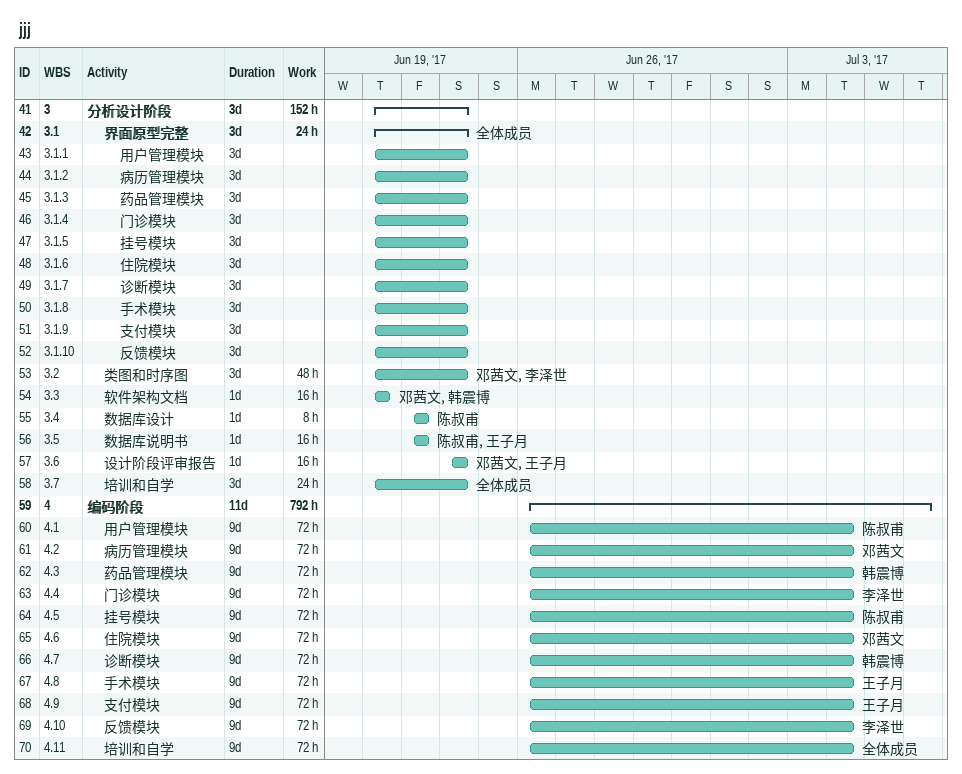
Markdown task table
jjj

| ID | WBS | Task | Duration | Start | Finish | Resources | Work (h) |
|---|---|---|---|---|---|---|---|
| 41 | 3 | **分析设计阶段** | 3d | 2017-06-22 | 2017-06-24 |  | 152 |
| 42 | 3.1 | **界面原型完整** | 3d | 2017-06-22 | 2017-06-24 | 全体成员 | 24 |
| 43 | 3.1.1 | 用户管理模块 | 3d | 2017-06-22 | 2017-06-24 |  |  |
| 44 | 3.1.2 | 病历管理模块 | 3d | 2017-06-22 | 2017-06-24 |  |  |
| 45 | 3.1.3 | 药品管理模块 | 3d | 2017-06-22 | 2017-06-24 |  |  |
| 46 | 3.1.4 | 门诊模块 | 3d | 2017-06-22 | 2017-06-24 |  |  |
| 47 | 3.1.5 | 挂号模块 | 3d | 2017-06-22 | 2017-06-24 |  |  |
| 48 | 3.1.6 | 住院模块 | 3d | 2017-06-22 | 2017-06-24 |  |  |
| 49 | 3.1.7 | 诊断模块 | 3d | 2017-06-22 | 2017-06-24 |  |  |
| 50 | 3.1.8 | 手术模块 | 3d | 2017-06-22 | 2017-06-24 |  |  |
| 51 | 3.1.9 | 支付模块 | 3d | 2017-06-22 | 2017-06-24 |  |  |
| 52 | 3.1.10 | 反馈模块 | 3d | 2017-06-22 | 2017-06-24 |  |  |
| 53 | 3.2 | 类图和时序图 | 3d | 2017-06-22 | 2017-06-24 | 邓茜文, 李泽世 | 48 |
| 54 | 3.3 | 软件架构文档 | 1d | 2017-06-22 | 2017-06-22 | 邓茜文, 韩震博 | 16 |
| 55 | 3.4 | 数据库设计 | 1d | 2017-06-23 | 2017-06-23 | 陈叔甫 | 8 |
| 56 | 3.5 | 数据库说明书 | 1d | 2017-06-23 | 2017-06-23 | 陈叔甫, 王子月 | 16 |
| 57 | 3.6 | 设计阶段评审报告 | 1d | 2017-06-24 | 2017-06-24 | 邓茜文, 王子月 | 16 |
| 58 | 3.7 | 培训和自学 | 3d | 2017-06-22 | 2017-06-24 | 全体成员 | 24 |
| 59 | 4 | **编码阶段** | 11d | 2017-06-26 | 2017-07-06 |  | 792 |
| 60 | 4.1 | 用户管理模块 | 9d | 2017-06-26 | 2017-07-04 | 陈叔甫 | 72 |
| 61 | 4.2 | 病历管理模块 | 9d | 2017-06-26 | 2017-07-04 | 邓茜文 | 72 |
| 62 | 4.3 | 药品管理模块 | 9d | 2017-06-26 | 2017-07-04 | 韩震博 | 72 |
| 63 | 4.4 | 门诊模块 | 9d | 2017-06-26 | 2017-07-04 | 李泽世 | 72 |
| 64 | 4.5 | 挂号模块 | 9d | 2017-06-26 | 2017-07-04 | 陈叔甫 | 72 |
| 65 | 4.6 | 住院模块 | 9d | 2017-06-26 | 2017-07-04 | 邓茜文 | 72 |
| 66 | 4.7 | 诊断模块 | 9d | 2017-06-26 | 2017-07-04 | 韩震博 | 72 |
| 67 | 4.8 | 手术模块 | 9d | 2017-06-26 | 2017-07-04 | 王子月 | 72 |
| 68 | 4.9 | 支付模块 | 9d | 2017-06-26 | 2017-07-04 | 王子月 | 72 |
| 69 | 4.10 | 反馈模块 | 9d | 2017-06-26 | 2017-07-04 | 李泽世 | 72 |
| 70 | 4.11 | 培训和自学 | 9d | 2017-06-26 | 2017-07-04 | 全体成员 | 72 |
